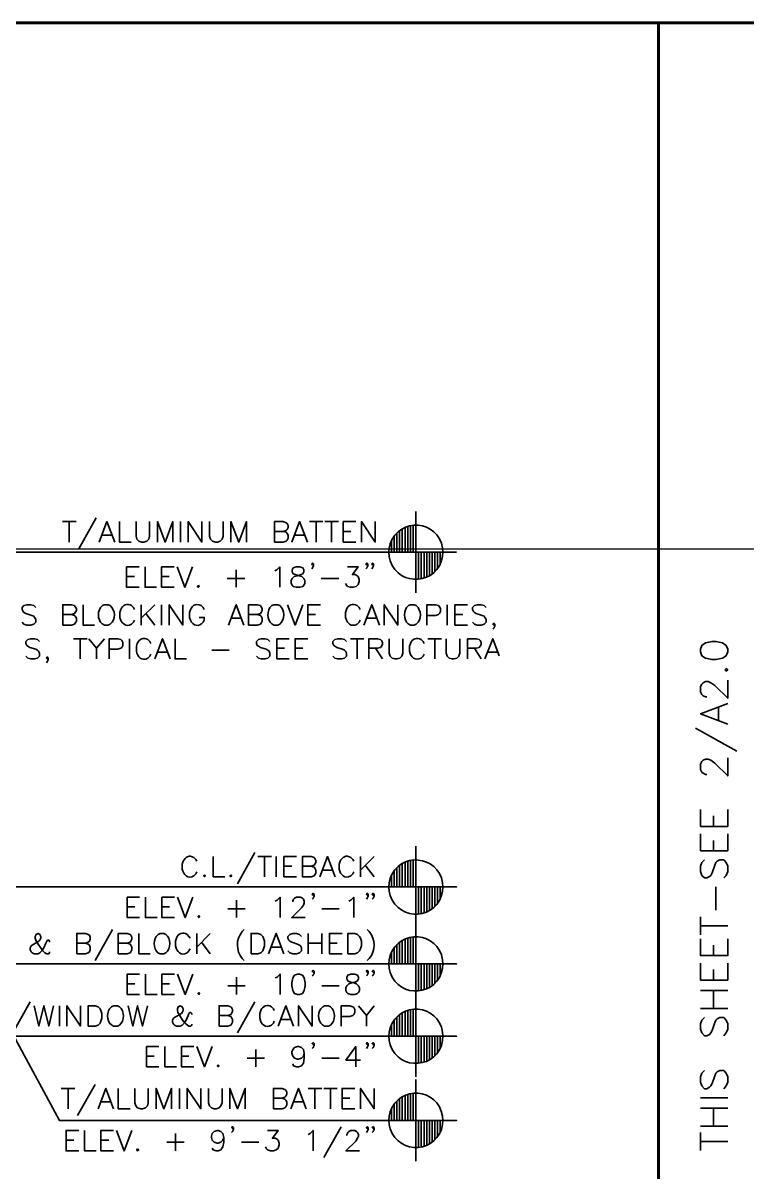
# Model space of a CAD drawing. Header units: inches. Extents: x 5 to 516, y -193 to 129.
# Drawn here: x 77.37 to 90.72, y -58.45 to -37.28 of the extents above; entities that cross this region are included whole.
import ezdxf

# ---------------------------------------------------------------- set-up
doc = ezdxf.new("R2010")
doc.units = ezdxf.units.IN
doc.header["$MEASUREMENT"] = 0
doc.layers.add('Highlight', color=210, linetype='Continuous')
doc.layers.add('PDF4_Geometry', color=7, linetype='Continuous')

msp = doc.modelspace()

# ---------------------------------------------------------------- linework, layer by layer
at = {"layer": 'Highlight'}
msp.add_line((72.5587536, -46.9696498), (133.673458, -46.9696498), dxfattribs=at)
at = {"layer": 'PDF4_Geometry', "lineweight": 60}
for points in [[(147.8887598, -127.2829903), (147.8887598, -37.2829831), (12.888749, -37.2829831), (12.888749, -127.2829903)], [(89.0887571, -71.0329858), (89.0887571, -37.2829831)]]:
    msp.add_lwpolyline(points, dxfattribs=at)
at = {"layer": 'PDF4_Geometry', "lineweight": 35}
for points in [[(84.6154223, -46.2829839), (84.6154223, -47.782984)], [(78.0987524, -46.4696497), (78.3487524, -46.4696497)], [(78.2220841, -46.4696497), (78.2220841, -46.8463164)], [(78.7220842, -46.3996492), (78.4020841, -46.9696492)], [(78.7754221, -46.8463113), (78.9187555, -46.4696446), (79.0620888, -46.8463113)], [(79.1520837, -46.4696497), (79.1520837, -46.8463164), (79.365417, -46.8463164)], [(79.4554216, -46.4696497), (79.4554216, -46.7396498), (79.4720883, -46.7929831), (79.508755, -46.8296498), (79.5620883, -46.8463164), (79.598755, -46.8463164), (79.6520883, -46.8296498), (79.688755, -46.7929831), (79.7054216, -46.7396498), (79.7054216, -46.4696497)], [(79.8487525, -46.8463113), (79.8487525, -46.4696446), (79.9920859, -46.8463113), (80.1320859, -46.4696446), (80.1320859, -46.8463113)], [(80.2754222, -46.4696497), (80.2754222, -46.8463164)], [(80.4187531, -46.8463113), (80.4187531, -46.4696446), (80.6687532, -46.8463113), (80.6687532, -46.4696446)], [(80.8120908, -46.4696497), (80.8120908, -46.7396498), (80.8287575, -46.7929831), (80.8654242, -46.8296498), (80.9187575, -46.8463164), (80.9554242, -46.8463164), (81.0087575, -46.8296498), (81.0454242, -46.7929831), (81.0620909, -46.7396498), (81.0620909, -46.4696497)], [(81.2054218, -46.8463113), (81.2054218, -46.4696446), (81.3487551, -46.8463113), (81.4920885, -46.4696446), (81.4920885, -46.8463113)], [(82.008753, -46.8463113), (82.008753, -46.4696446), (82.168753, -46.4696446), (82.2220863, -46.4896446), (82.2420863, -46.5063112), (82.258753, -46.5429779), (82.258753, -46.5796446), (82.2420863, -46.6129779), (82.2220863, -46.6329779), (82.168753, -46.6496446), (82.008753, -46.6496446)], [(82.3287536, -46.8463113), (82.4720869, -46.4696446), (82.6154202, -46.8463113)], [(82.6520839, -46.4696497), (82.902084, -46.4696497)], [(82.7754224, -46.4696497), (82.7754224, -46.8463164)], [(82.9387525, -46.4696497), (83.1887525, -46.4696497)], [(83.062091, -46.4696497), (83.062091, -46.8463164)], [(83.5087558, -46.8463113), (83.2754225, -46.8463113), (83.2754225, -46.4696446), (83.5087558, -46.4696446)], [(83.6154222, -46.8463113), (83.6154222, -46.4696446), (83.8654222, -46.8463113), (83.8654222, -46.4696446)], [(84.465425, -47.0329839), (84.465425, -46.5563172)], [(84.5154196, -47.0329839), (84.5154196, -46.5429839)], [(84.5654209, -47.0329839), (84.5654209, -46.5363172)], [(78.8287533, -46.7196497), (79.0087533, -46.7196497)], [(82.1687533, -46.6496492), (82.2220866, -46.6663159), (82.2420866, -46.6863159), (82.2587533, -46.7196492), (82.2587533, -46.7729825), (82.2420866, -46.8096492), (82.2220866, -46.8296492), (82.1687533, -46.8463159), (82.0087533, -46.8463159)], [(82.3854213, -46.7196497), (82.562088, -46.7196497)], [(83.2754225, -46.6496492), (83.4187558, -46.6496492)], [(84.215425, -47.0329839), (84.215425, -46.7329839)], [(84.2654196, -47.0329839), (84.2654196, -46.6763172)], [(84.3154209, -47.0329839), (84.3154209, -46.6329839)], [(84.3654223, -47.0329839), (84.3654223, -46.5996506)], [(84.4154236, -47.0329839), (84.4154236, -46.5763172)], [(84.1420889, -46.8796506), (84.1220889, -46.9563172), (84.1154223, -47.0329839), (84.1220889, -47.1129839), (84.1420889, -47.1896506)], [(84.1654236, -47.0329839), (84.1654236, -46.8163172)], [(85.1087556, -47.1129839), (85.1154223, -47.0329839), (85.1087556, -46.9563172)], [(76.2254206, -47.0329839), (85.3654215, -47.0329839)], [(85.3654224, -47.0329839), (83.8654222, -47.0329839)], [(84.1154223, -47.0329839), (84.1154223, -47.0296506)], [(84.6654237, -47.0329839), (84.6654237, -47.5296506)], [(84.715425, -47.0329839), (84.715425, -47.522984)], [(84.7654196, -47.0329839), (84.7654196, -47.5096506)], [(84.815421, -47.0329839), (84.815421, -47.492984)], [(84.8654223, -47.0329839), (84.8654223, -47.4663173)], [(84.9154237, -47.0329839), (84.9154237, -47.432984)], [(84.965425, -47.0329839), (84.965425, -47.3896506)], [(85.0154196, -47.0329839), (85.0154196, -47.3329839)], [(85.065421, -47.0329839), (85.065421, -47.2529839)], [(85.1154223, -47.0329839), (85.1154223, -47.0296506)], [(79.5154219, -47.6796447), (79.2820885, -47.6796447), (79.2820885, -47.302978), (79.5154219, -47.302978)], [(79.6220883, -47.3029831), (79.6220883, -47.6796498), (79.8354217, -47.6796498)], [(80.1587528, -47.6796447), (79.9254195, -47.6796447), (79.9254195, -47.302978), (80.1587528, -47.302978)], [(80.2120881, -47.3029831), (80.3554214, -47.6796498), (80.4987548, -47.3029831)], [(81.3020879, -47.3563143), (81.3020879, -47.6796477)], [(82.0154194, -47.3763135), (82.0520861, -47.3563135), (82.1054194, -47.3029801), (82.1054194, -47.6796468)], [(82.7287577, -47.2496452), (82.712091, -47.2696452), (82.6954243, -47.2496452), (82.712091, -47.2329785), (82.7287577, -47.2496452), (82.7287577, -47.2863119), (82.712091, -47.3229785), (82.6954243, -47.3396452)], [(83.3554192, -47.3029831), (83.5520859, -47.3029831), (83.4454192, -47.4463165), (83.4987526, -47.4463165), (83.5320859, -47.4663165), (83.5520859, -47.4829831), (83.5687526, -47.5363165), (83.5687526, -47.5729832), (83.5520859, -47.6263165), (83.5154192, -47.6629832), (83.4620859, -47.6796498), (83.4087526, -47.6796498), (83.3554192, -47.6629832), (83.3354192, -47.6429832), (83.3187526, -47.6063165)], [(83.7287577, -47.2496452), (83.7120911, -47.2696452), (83.6954244, -47.2496452), (83.7120911, -47.2329785), (83.7287577, -47.2496452), (83.7287577, -47.2863119), (83.7120911, -47.3229785), (83.6954244, -47.3396452)], [(83.8354201, -47.2496452), (83.8187534, -47.2696452), (83.8020867, -47.2496452), (83.8187534, -47.2329785), (83.8354201, -47.2496452), (83.8354201, -47.2863119), (83.8187534, -47.3229785), (83.8020867, -47.3396452)], [(79.2820885, -47.4829826), (79.4254219, -47.4829826)], [(79.9254195, -47.4829826), (80.0687528, -47.4829826)], [(81.138751, -47.5196512), (81.4620844, -47.5196512)], [(82.8720886, -47.5196512), (83.1954219, -47.5196512)], [(77.6054188, -48.0529832), (77.5687521, -48.0163165), (77.5154188, -47.9996499), (77.4420854, -47.9996499), (77.3887521, -48.0163165), (77.3554187, -48.0529832), (77.3554187, -48.0896499), (77.3720854, -48.1263165), (77.3887521, -48.1429832), (77.4254187, -48.1596499), (77.5320854, -48.1963165), (77.5687521, -48.2129832), (77.5854188, -48.2329832), (77.6054188, -48.2663165), (77.6054188, -48.3196499), (77.5687521, -48.3563165), (77.5154188, -48.3763165), (77.4420854, -48.3763165), (77.3887521, -48.3563165), (77.3554187, -48.3196499)], [(78.1054188, -48.3763136), (78.1054188, -47.9996469), (78.2654188, -47.9996469), (78.3187522, -48.0163135), (78.3354188, -48.0363135), (78.3554188, -48.0696469), (78.3554188, -48.1063135), (78.3354188, -48.1429802), (78.3187522, -48.1596469), (78.2654188, -48.1796469), (78.1054188, -48.1796469)], [(78.4787573, -47.9996452), (78.4787573, -48.3763119), (78.6920907, -48.3763119)], [(78.9787549, -48.0163119), (78.9420882, -47.9996452), (78.8720882, -47.9996452), (78.8354216, -48.0163119), (78.8020882, -48.0529786)], [(79.5520878, -47.9996452), (79.5520878, -48.3763119)], [(79.8020878, -47.9996452), (79.5520878, -48.2496453)], [(79.9254195, -47.9996452), (79.9254195, -48.3763119)], [(80.0687504, -48.3763136), (80.0687504, -47.9996469), (80.3187504, -48.3763136), (80.3187504, -47.9996469)], [(80.7120881, -48.089645), (80.6920881, -48.0529783), (80.6587548, -48.0163116)], [(81.158757, -48.3763136), (81.3020903, -47.9996469), (81.4420903, -48.3763136)], [(81.5320887, -48.3763136), (81.5320887, -47.9996469), (81.6920887, -47.9996469), (81.7487554, -48.0163135), (81.7654221, -48.0363135), (81.7820887, -48.0696469), (81.7820887, -48.1063135), (81.7654221, -48.1429802), (81.7487554, -48.1596469), (81.6920887, -48.1796469), (81.5320887, -48.1796469)], [(82.1054235, -48.0163119), (82.0687568, -47.9996452), (81.9987568, -47.9996452), (81.9620901, -48.0163119), (81.9254234, -48.0529786)], [(82.2487568, -47.9996452), (82.3887568, -48.3763119), (82.5320902, -47.9996452)], [(82.8554219, -48.3763136), (82.6220885, -48.3763136), (82.6220885, -47.9996469), (82.8554219, -47.9996469)], [(83.5854201, -48.089645), (83.5687534, -48.0529783), (83.5320867, -48.0163116)], [(83.6587572, -48.3763136), (83.8020905, -47.9996469), (83.9454239, -48.3763136)], [(84.0320889, -48.3763136), (84.0320889, -47.9996469), (84.2820889, -48.3763136), (84.2820889, -47.9996469)], [(84.6220863, -48.0163119), (84.5854196, -47.9996452), (84.5154196, -47.9996452), (84.4787529, -48.0163119), (84.4454196, -48.0529786)], [(84.8187508, -48.3763136), (84.8187508, -47.9996469), (84.9787508, -47.9996469), (85.0320841, -48.0163135), (85.0520841, -48.0363135), (85.0687508, -48.0696469), (85.0687508, -48.1263135), (85.0520841, -48.1596469), (85.0320841, -48.1796469), (84.9787508, -48.1963136), (84.8187508, -48.1963136)], [(85.1954191, -47.9996452), (85.1954191, -48.3763119)], [(85.5687535, -48.3763136), (85.3354202, -48.3763136), (85.3354202, -47.9996469), (85.5687535, -47.9996469)], [(85.9087574, -48.0529832), (85.8720907, -48.0163165), (85.8187574, -47.9996499), (85.7487574, -47.9996499), (85.695424, -48.0163165), (85.6587574, -48.0529832), (85.6587574, -48.0896499), (85.675424, -48.1263165), (85.695424, -48.1429832), (85.7287574, -48.1596499), (85.835424, -48.1963165), (85.8720907, -48.2129832), (85.8887574, -48.2329832), (85.9087574, -48.2663165), (85.9087574, -48.3196499), (85.8720907, -48.3563165), (85.8187574, -48.3763165), (85.7487574, -48.3763165), (85.695424, -48.3563165), (85.6587574, -48.3196499)], [(78.2654191, -48.1796447), (78.3187524, -48.1963114), (78.3354191, -48.212978), (78.3554191, -48.2496447), (78.3554191, -48.3029781), (78.3354191, -48.3396447), (78.3187524, -48.3563114), (78.2654191, -48.3763114), (78.1054191, -48.3763114)], [(79.6387509, -48.1596455), (79.8020842, -48.3763122)], [(80.4420881, -48.1429783), (80.4420881, -48.2329783), (80.4620881, -48.2863117)], [(80.6920881, -48.319645), (80.7120881, -48.2863117), (80.7120881, -48.2329783), (80.6220881, -48.2329783)], [(81.2120882, -48.2496453), (81.3887548, -48.2496453)], [(81.692089, -48.1796447), (81.7487557, -48.1963114), (81.7654223, -48.212978), (81.782089, -48.2496447), (81.782089, -48.3029781), (81.7654223, -48.3396447), (81.7487557, -48.3563114), (81.692089, -48.3763114), (81.532089, -48.3763114)], [(82.6220885, -48.1796447), (82.7654219, -48.1796447)], [(83.33542, -48.089645), (83.3187534, -48.1429783), (83.3187534, -48.2329783), (83.33542, -48.2863117), (83.35542, -48.319645), (83.3887534, -48.3563117), (83.42542, -48.3763117), (83.4987534, -48.3763117), (83.5320867, -48.3563117), (83.5687534, -48.319645), (83.5854201, -48.2863117)], [(83.7120884, -48.2496453), (83.888755, -48.2496453)], [(85.3354202, -48.1796447), (85.4787535, -48.1796447)], [(78.8720882, -48.3763119), (78.9420882, -48.3763119), (78.9787549, -48.3563119)], [(79.3720861, -48.3563117), (79.4087528, -48.319645), (79.4254195, -48.2863117)], [(81.9987568, -48.3763119), (82.0687568, -48.3763119), (82.1054235, -48.3563119)], [(84.5154196, -48.3763119), (84.5854196, -48.3763119), (84.6220863, -48.3563119)], [(86.0687509, -48.3563144), (86.0520842, -48.3763144), (86.0320842, -48.3563144), (86.0520842, -48.3396477), (86.0687509, -48.3563144), (86.0687509, -48.392981), (86.0520842, -48.4296477), (86.0320842, -48.4463144)], [(77.6754193, -48.6796448), (77.6387526, -48.6429781), (77.5854193, -48.6263114), (77.5154193, -48.6263114), (77.462086, -48.6429781), (77.4254193, -48.6796448), (77.4254193, -48.7129781), (77.442086, -48.7496448), (77.462086, -48.7663114), (77.4954193, -48.7863114), (77.6054193, -48.8196448), (77.6387526, -48.8396448), (77.6587526, -48.8563114), (77.6754193, -48.8929781), (77.6754193, -48.9463114), (77.6387526, -48.9829781), (77.5854193, -48.9996448), (77.5154193, -48.9996448), (77.462086, -48.9829781), (77.4254193, -48.9463114)], [(78.3020877, -48.6263136), (78.5520877, -48.6263136)], [(78.4254194, -48.6263136), (78.4254194, -48.9996469)], [(78.5854197, -48.6263136), (78.728753, -48.8029803), (78.728753, -48.9996469)], [(78.8720882, -48.6263136), (78.7287549, -48.8029803)], [(78.962088, -48.9996453), (78.962088, -48.626312), (79.122088, -48.626312), (79.1754213, -48.6429786), (79.192088, -48.6596453), (79.212088, -48.696312), (79.212088, -48.7496453), (79.192088, -48.786312), (79.1754213, -48.8029786), (79.122088, -48.8196453), (78.962088, -48.8196453)], [(79.3354197, -48.6263136), (79.3354197, -48.9996469)], [(79.7287574, -48.7129835), (79.7120908, -48.6796502), (79.6754241, -48.6429835)], [(79.8020878, -48.9996453), (79.9420878, -48.626312), (80.0854211, -48.9996453)], [(80.1754195, -48.6263136), (80.1754195, -48.9996469), (80.3887529, -48.9996469)], [(81.9254197, -48.6796448), (81.888753, -48.6429781), (81.8354196, -48.6263114), (81.7654196, -48.6263114), (81.7120863, -48.6429781), (81.6754196, -48.6796448), (81.6754196, -48.7129781), (81.6920863, -48.7496448), (81.7120863, -48.7663114), (81.748753, -48.7863114), (81.8554196, -48.8196448), (81.888753, -48.8396448), (81.908753, -48.8563114), (81.9254197, -48.8929781), (81.9254197, -48.9463114), (81.888753, -48.9829781), (81.8354196, -48.9996448), (81.7654196, -48.9996448), (81.7120863, -48.9829781), (81.6754196, -48.9463114)], [(82.282088, -48.9996453), (82.052088, -48.9996453), (82.052088, -48.626312), (82.282088, -48.626312)], [(82.6220845, -48.9996453), (82.3887511, -48.9996453), (82.3887511, -48.626312), (82.6220845, -48.626312)], [(83.33542, -48.6796448), (83.3020867, -48.6429781), (83.2487534, -48.6263114), (83.17542, -48.6263114), (83.1220867, -48.6429781), (83.08542, -48.6796448), (83.08542, -48.7129781), (83.10542, -48.7496448), (83.1220867, -48.7663114), (83.1587534, -48.7863114), (83.26542, -48.8196448), (83.3020867, -48.8396448), (83.3187534, -48.8563114), (83.33542, -48.8929781), (83.33542, -48.9463114), (83.3020867, -48.9829781), (83.2487534, -48.9996448), (83.17542, -48.9996448), (83.1220867, -48.9829781), (83.08542, -48.9463114)], [(83.4087572, -48.6263136), (83.6587572, -48.6263136)], [(83.5320889, -48.6263136), (83.5320889, -48.9996469)], [(83.7487569, -48.9996453), (83.7487569, -48.626312), (83.9087569, -48.626312), (83.9620903, -48.6429786), (83.9787569, -48.6596453), (83.9987569, -48.696312), (83.9987569, -48.7329786), (83.9787569, -48.766312), (83.9620903, -48.786312), (83.9087569, -48.8029786), (83.7487569, -48.8029786)], [(84.1220887, -48.6263136), (84.1220887, -48.8929803), (84.1387553, -48.9463136), (84.175422, -48.9829803), (84.2287553, -48.9996469), (84.265422, -48.9996469), (84.3187553, -48.9829803), (84.355422, -48.9463136), (84.3720887, -48.8929803), (84.3720887, -48.6263136)], [(84.7654196, -48.7129835), (84.7487529, -48.6796502), (84.7120863, -48.6429835)], [(84.8354202, -48.6263136), (85.0854202, -48.6263136)], [(84.9620885, -48.6263136), (84.9620885, -48.9996469)], [(85.1754199, -48.6263136), (85.1754199, -48.8929803), (85.1954199, -48.9463136), (85.2287532, -48.9829803), (85.2820866, -48.9996469), (85.3187533, -48.9996469), (85.3720866, -48.9829803), (85.4087533, -48.9463136), (85.4254199, -48.8929803), (85.4254199, -48.6263136)], [(85.5687508, -48.9996453), (85.5687508, -48.626312), (85.7287508, -48.626312), (85.7820842, -48.6429786), (85.8020842, -48.6596453), (85.8187509, -48.696312), (85.8187509, -48.7329786), (85.8020842, -48.766312), (85.7820842, -48.786312), (85.7287508, -48.8029786), (85.5687508, -48.8029786)], [(85.8887514, -48.9996453), (86.0320847, -48.626312), (86.1520848, -48.9396453)], [(79.4787574, -48.7129835), (79.4620907, -48.7663169), (79.4620907, -48.8563169)], [(79.8554189, -48.8763136), (80.0320856, -48.8763136)], [(80.855419, -48.839645), (81.175419, -48.839645)], [(82.052088, -48.8029832), (82.192088, -48.8029832)], [(82.3887511, -48.8029832), (82.5320845, -48.8029832)], [(83.8720886, -48.8029832), (83.9987553, -48.9996499)], [(84.5154196, -48.7129835), (84.4987529, -48.7663169), (84.4987529, -48.8563169)], [(85.6954191, -48.8029832), (85.8187525, -48.9996499)], [(85.9454192, -48.8763136), (86.1220858, -48.8763136)], [(77.8354196, -48.9829827), (77.8187529, -48.9996494), (77.8020863, -48.9829827), (77.8187529, -48.9629827), (77.8354196, -48.9829827), (77.8354196, -49.0163161), (77.8187529, -49.0529827), (77.8020863, -49.0729827)], [(79.6754241, -48.9829835), (79.7120908, -48.9463169), (79.7287574, -48.9096502)], [(84.7120863, -48.9829835), (84.7487529, -48.9463169), (84.7654196, -48.9096502)], [(89.982088, -49.6996508), (89.9587547, -49.6996508), (89.912088, -49.6763175), (89.8887547, -49.6529841), (89.8654214, -49.6063175), (89.8654214, -49.5096508), (89.8887547, -49.4629841), (89.912088, -49.4396508), (89.9587547, -49.4163174), (90.0054214, -49.4163174), (90.0554214, -49.4396508), (90.1254214, -49.4863175), (90.3654214, -49.7229841), (90.3654214, -49.3896508)], [(90.3654228, -50.1996508), (89.8654227, -50.0096508), (90.3654228, -49.8196508)], [(90.1987561, -50.1296503), (90.1987561, -49.8896503)], [(89.7687566, -50.2729812), (90.53209, -50.6996479)], [(89.982088, -51.1296504), (89.9587547, -51.1296504), (89.912088, -51.106317), (89.8887547, -51.0829837), (89.8654214, -51.0329837), (89.8654214, -50.9396504), (89.8887547, -50.8896504), (89.912088, -50.866317), (89.9587547, -50.8429837), (90.0054214, -50.8429837), (90.0554214, -50.866317), (90.1254214, -50.916317), (90.3654214, -51.1529837), (90.3654214, -50.8196503)], [(90.3654228, -51.7729789), (90.3654228, -52.0829789), (89.8654227, -52.0829789), (89.8654227, -51.7729789)], [(90.10209, -52.0829789), (90.10209, -51.8896456)], [(90.3654228, -52.2229843), (90.3654228, -52.5329844), (89.8654227, -52.5329844), (89.8654227, -52.2229843)], [(84.6154223, -52.449651), (84.6154223, -53.9496511)], [(90.10209, -52.5329844), (90.10209, -52.3429843)], [(80.5754236, -52.7263166), (80.5587569, -52.6929833), (80.5220903, -52.6563166)], [(80.8787548, -52.6396467), (80.8787548, -53.0129801), (81.0954215, -53.0129801)], [(81.648754, -52.5663163), (81.3254207, -53.1396497)], [(81.7020852, -52.6396467), (81.9520852, -52.6396467)], [(81.8254237, -52.6396467), (81.8254237, -53.0129801)], [(82.042085, -52.6396467), (82.042085, -53.0129801)], [(82.4154194, -53.0129784), (82.1820861, -53.0129784), (82.1820861, -52.6396451), (82.4154194, -52.6396451)], [(82.5220858, -53.0129784), (82.5220858, -52.6396451), (82.6820858, -52.6396451), (82.7387525, -52.6563117), (82.7554192, -52.6729784), (82.7720858, -52.7096451), (82.7720858, -52.7463117), (82.7554192, -52.7796451), (82.7387525, -52.7996451), (82.6820858, -52.8163118), (82.5220858, -52.8163118)], [(82.845423, -53.0129784), (82.9887563, -52.6396451), (83.1287563, -53.0129784)], [(83.4687547, -52.7263166), (83.4520881, -52.6929833), (83.4154214, -52.6563166)], [(83.595423, -52.6396467), (83.595423, -53.0129801)], [(83.8454231, -52.6396467), (83.595423, -52.8896467)], [(84.5654209, -53.1996511), (84.5654209, -52.7029844)], [(89.9354233, -52.699651), (89.8887566, -52.749651), (89.8654233, -52.8196511), (89.8654233, -52.9163177), (89.8887566, -52.9863177), (89.9354233, -53.0329844), (89.9820899, -53.0329844), (90.0320899, -53.0096511), (90.0554233, -52.9863177), (90.0787566, -52.9396511), (90.1254233, -52.7963177), (90.1487566, -52.749651), (90.17209, -52.7229844), (90.22209, -52.699651), (90.29209, -52.699651), (90.3387566, -52.749651), (90.3654233, -52.8196511), (90.3654233, -52.9163177), (90.3387566, -52.9863177), (90.29209, -53.0329844)], [(80.3254236, -52.7263166), (80.3087569, -52.77965), (80.3087569, -52.86965)], [(82.1820861, -52.8163164), (82.3254194, -52.8163164)], [(82.6820861, -52.8163164), (82.7387528, -52.8363164), (82.7554194, -52.852983), (82.7720861, -52.8896497), (82.7720861, -52.942983), (82.7554194, -52.9763164), (82.7387528, -52.9963164), (82.6820861, -53.012983), (82.5220861, -53.012983)], [(82.8987541, -52.8896467), (83.0754208, -52.8896467)], [(83.2187547, -52.7263166), (83.202088, -52.77965), (83.202088, -52.86965)], [(83.6820862, -52.799647), (83.8454195, -53.0129803)], [(84.215425, -53.1996511), (84.215425, -52.8996511)], [(84.2654196, -53.1996511), (84.2654196, -52.8429844)], [(84.3154209, -53.1996511), (84.3154209, -52.7996511)], [(84.3654223, -53.1996511), (84.3654223, -52.7663177)], [(84.4154236, -53.1996511), (84.4154236, -52.7429844)], [(84.465425, -53.1996511), (84.465425, -52.7229844)], [(84.5154196, -53.1996511), (84.5154196, -52.709651)], [(80.5220903, -52.9963166), (80.5587569, -52.95965), (80.5754236, -52.9229833)], [(83.4154214, -52.9963166), (83.4520881, -52.95965), (83.4687547, -52.9229833)], [(84.1420889, -53.0463177), (84.1220889, -53.1229844), (84.1154223, -53.1996511), (84.1220889, -53.2796511), (84.1420889, -53.3563178)], [(84.1654236, -53.1996511), (84.1654236, -52.9829844)], [(85.1087556, -53.2796511), (85.1154223, -53.1996511), (85.1087556, -53.1229844)], [(83.8654222, -53.1996511), (85.3654224, -53.1996511), (76.2254214, -53.1996511)], [(82.7387539, -53.3363156), (82.7187539, -53.3529823), (82.7020872, -53.3363156), (82.7187539, -53.3163156), (82.7387539, -53.3363156), (82.7387539, -53.3696489), (82.7187539, -53.4063156), (82.7020872, -53.4229823)], [(83.7387539, -53.3363156), (83.7187539, -53.3529823), (83.7020873, -53.3363156), (83.7187539, -53.3163156), (83.7387539, -53.3363156), (83.7387539, -53.3696489), (83.7187539, -53.4063156), (83.7020873, -53.4229823)], [(83.8454231, -53.3363156), (83.8254231, -53.3529823), (83.8087564, -53.3363156), (83.8254231, -53.3163156), (83.8454231, -53.3363156), (83.8454231, -53.3696489), (83.8254231, -53.4063156), (83.8087564, -53.4229823)], [(84.1154223, -53.1996511), (84.1154223, -53.1963177)], [(84.6654237, -53.1996511), (84.6654237, -53.6996511)], [(84.715425, -53.1996511), (84.715425, -53.6896511)], [(84.7654196, -53.1996511), (84.7654196, -53.6763178)], [(84.815421, -53.1996511), (84.815421, -53.6596511)], [(84.8654223, -53.1996511), (84.8654223, -53.6329845)], [(84.9154237, -53.1996511), (84.9154237, -53.5996511)], [(84.965425, -53.1996511), (84.965425, -53.5596511)], [(85.0154196, -53.1996511), (85.0154196, -53.4996511)], [(85.065421, -53.1996511), (85.065421, -53.4196511)], [(85.1154223, -53.1996511), (85.1154223, -53.1963177)], [(90.1487547, -53.6296506), (90.1487547, -53.1996505)], [(79.5220848, -53.7629785), (79.2920847, -53.7629785), (79.2920847, -53.3896451), (79.5220848, -53.3896451)], [(79.6287547, -53.3896468), (79.6287547, -53.7629801), (79.8454214, -53.7629801)], [(80.1654192, -53.7629785), (79.9320859, -53.7629785), (79.9320859, -53.3896451), (80.1654192, -53.3896451)], [(80.2187545, -53.3896468), (80.3620878, -53.7629801), (80.5054212, -53.3896468)], [(81.3087543, -53.4429779), (81.3087543, -53.762978)], [(82.0220858, -53.4596473), (82.0587525, -53.4429806), (82.1120858, -53.3896473), (82.1120858, -53.7629807)], [(82.3454229, -53.4763167), (82.3454229, -53.45965), (82.3620896, -53.4229833), (82.3787563, -53.4063167), (82.4154229, -53.38965), (82.4887563, -53.38965), (82.5220896, -53.4063167), (82.5420896, -53.4229833), (82.5587563, -53.45965), (82.5587563, -53.4963167), (82.5420896, -53.5329834), (82.505423, -53.5863167), (82.3254229, -53.7629834), (82.575423, -53.7629834)], [(83.378755, -53.4596473), (83.4154217, -53.4429806), (83.468755, -53.3896473), (83.468755, -53.7629807)], [(79.2920847, -53.5663164), (79.4320848, -53.5663164)], [(79.9320859, -53.5663164), (80.0754192, -53.5663164)], [(81.148754, -53.602985), (81.468754, -53.602985)], [(82.878755, -53.602985), (83.2020883, -53.602985)], [(89.8654227, -54.0829791), (89.8654227, -53.7496457)], [(84.6154223, -53.8663178), (84.6154223, -55.3663179)], [(89.8654227, -53.9163124), (90.3654228, -53.9163124)], [(77.8620852, -54.2163138), (77.8620852, -54.1963138), (77.8454185, -54.1796471), (77.8254185, -54.1796471), (77.8087518, -54.1963138), (77.7920852, -54.2329804), (77.7554185, -54.3229804), (77.7187518, -54.3763138), (77.6820852, -54.4129804), (77.6487518, -54.4296471), (77.5754185, -54.4296471), (77.5420852, -54.4129804), (77.5220852, -54.3929804), (77.5054185, -54.3596471), (77.5054185, -54.3229804), (77.5220852, -54.2863138), (77.5420852, -54.2696471), (77.6654185, -54.1963138), (77.6820852, -54.1796471), (77.7020852, -54.1429804), (77.7020852, -54.1096471), (77.6820852, -54.0729804), (77.6487518, -54.0563137), (77.6120852, -54.0729804), (77.5954185, -54.1096471), (77.5954185, -54.1429804), (77.6120852, -54.1963138), (77.6487518, -54.2529804), (77.7354185, -54.3763138), (77.7720852, -54.4129804), (77.8087518, -54.4296471), (77.8454185, -54.4296471), (77.8620852, -54.4129804), (77.8620852, -54.3929804)], [(78.3620852, -54.4296452), (78.3620852, -54.0563118), (78.5220852, -54.0563118), (78.5754186, -54.0729785), (78.5954186, -54.0896452), (78.6120852, -54.1263119), (78.6120852, -54.1629785), (78.5954186, -54.1963119), (78.5754186, -54.2163119), (78.5220852, -54.2329785), (78.3620852, -54.2329785)], [(79.0220855, -53.9829831), (78.7020855, -54.5563165)], [(79.1287547, -54.4296452), (79.1287547, -54.0563118), (79.292088, -54.0563118), (79.3454213, -54.0729785), (79.362088, -54.0896452), (79.3787547, -54.1263119), (79.3787547, -54.1629785), (79.362088, -54.1963119), (79.3454213, -54.2163119), (79.292088, -54.2329785), (79.1287547, -54.2329785)], [(79.505423, -54.0563135), (79.505423, -54.4296468), (79.7187563, -54.4296468)], [(80.0054206, -54.0729801), (79.9687539, -54.0563135), (79.8987539, -54.0563135), (79.8620872, -54.0729801), (79.8254206, -54.1096468)], [(80.2020851, -54.1429834), (80.1820851, -54.1963167), (80.1820851, -54.2863168)], [(80.4520851, -54.1429834), (80.4320851, -54.1096501), (80.3987518, -54.0729834)], [(80.5754236, -54.0563135), (80.5754236, -54.4296468)], [(80.8254236, -54.0563135), (80.5754236, -54.3063135)], [(81.4520852, -53.9829831), (81.4154185, -54.0196498)], [(81.8987541, -54.4296452), (82.0420874, -54.0563118), (82.1820874, -54.4296452)], [(82.5054232, -54.1096446), (82.4687566, -54.072978), (82.4154232, -54.0563113), (82.3454232, -54.0563113), (82.2920899, -54.072978), (82.2554232, -54.1096446), (82.2554232, -54.142978), (82.2720899, -54.1796447), (82.2920899, -54.1963113), (82.3254232, -54.2163113), (82.4320899, -54.252978), (82.4687566, -54.2696447), (82.4887566, -54.2863113), (82.5054232, -54.322978), (82.5054232, -54.3763113), (82.4687566, -54.412978), (82.4154232, -54.4296447), (82.3454232, -54.4296447), (82.2920899, -54.412978), (82.2554232, -54.3763113)], [(82.6287549, -54.0563135), (82.6287549, -54.4296468)], [(82.878755, -54.0563135), (82.878755, -54.4296468)], [(83.2554192, -54.4296452), (83.0220859, -54.4296452), (83.0220859, -54.0563118), (83.2554192, -54.0563118)], [(83.7187548, -53.9829831), (83.7554214, -54.0196498)], [(84.3654223, -54.6163179), (84.3654223, -54.1829845)], [(84.4154236, -54.6163179), (84.4154236, -54.1596512)], [(84.465425, -54.6163179), (84.465425, -54.1396512)], [(84.5154196, -54.6163179), (84.5154196, -54.1263178)], [(84.5654209, -54.6163179), (84.5654209, -54.1196512)], [(90.3654228, -54.1529839), (90.3654228, -54.462984), (89.8654227, -54.462984), (89.8654227, -54.1529839)], [(78.5220855, -54.2329831), (78.5754188, -54.2529831), (78.5954188, -54.2696498), (78.6120855, -54.3063165), (78.6120855, -54.3596498), (78.5954188, -54.3929832), (78.5754188, -54.4129832), (78.5220855, -54.4296498), (78.3620855, -54.4296498)], [(79.2920847, -54.2329831), (79.3454181, -54.2529831), (79.3620848, -54.2696498), (79.3787514, -54.3063165), (79.3787514, -54.3596498), (79.3620848, -54.3929832), (79.3454181, -54.4129832), (79.2920847, -54.4296498), (79.1287514, -54.4296498)], [(80.3987518, -54.4129834), (80.4320851, -54.3763168), (80.4520851, -54.3396501)], [(80.6654233, -54.2163138), (80.8254234, -54.4296471)], [(81.9520852, -54.3063135), (82.1287519, -54.3063135)], [(82.6287549, -54.2329831), (82.878755, -54.2329831)], [(83.0220859, -54.2329831), (83.1654192, -54.2329831)], [(84.1654236, -54.6163179), (84.1654236, -54.3996512)], [(84.215425, -54.6163179), (84.215425, -54.3163178)], [(84.2654196, -54.6163179), (84.2654196, -54.2596512)], [(84.3154209, -54.6163179), (84.3154209, -54.2163178)], [(90.10209, -54.462984), (90.10209, -54.272984)], [(79.8987539, -54.4296468), (79.9687539, -54.4296468), (80.0054206, -54.4129802)], [(81.4154185, -54.5196498), (81.4520852, -54.5563165)], [(83.7554214, -54.5196498), (83.7187548, -54.5563165)], [(84.1420889, -54.4629845), (84.1220889, -54.5396512), (84.1154223, -54.6163179), (84.1220889, -54.6963179), (84.1420889, -54.7729845)], [(84.1154223, -54.6163179), (84.1154223, -54.6129845)], [(85.1087556, -54.6963179), (85.1154223, -54.6163179), (85.1087556, -54.5396512)], [(85.1154223, -54.6163179), (85.1154223, -54.6129845)], [(90.3654228, -54.6063124), (90.3654228, -54.9163125), (89.8654227, -54.9163125), (89.8654227, -54.6063124)], [(83.8654222, -54.6163179), (85.3654224, -54.6163179), (74.7120885, -54.6163179)], [(79.5220848, -55.1796453), (79.2920847, -55.1796453), (79.2920847, -54.8063119), (79.5220848, -54.8063119)], [(79.6287547, -54.8063135), (79.6287547, -55.1796469), (79.8454214, -55.1796469)], [(80.1654192, -55.1796453), (79.9320859, -55.1796453), (79.9320859, -54.8063119), (80.1654192, -54.8063119)], [(80.2187545, -54.8063135), (80.3620878, -55.1796469), (80.5054212, -54.8063135)], [(82.0220858, -54.8763141), (82.0587525, -54.8596474), (82.1120858, -54.8063141), (82.1120858, -55.1796474)], [(82.7387539, -54.7529824), (82.7187539, -54.769649), (82.7020872, -54.7529824), (82.7187539, -54.7329824), (82.7387539, -54.7529824), (82.7387539, -54.7863157), (82.7187539, -54.8229824), (82.7020872, -54.839649)], [(83.7387539, -54.7529824), (83.7187539, -54.769649), (83.7020873, -54.7529824), (83.7187539, -54.7329824), (83.7387539, -54.7529824), (83.7387539, -54.7863157), (83.7187539, -54.8229824), (83.7020873, -54.839649)], [(83.8454231, -54.7529824), (83.8254231, -54.769649), (83.8087564, -54.7529824), (83.8254231, -54.7329824), (83.8454231, -54.7529824), (83.8454231, -54.7863157), (83.8254231, -54.8229824), (83.8087564, -54.839649)], [(84.6654237, -54.6163179), (84.6654237, -55.1163179)], [(84.715425, -54.6163179), (84.715425, -55.1063179)], [(84.7654196, -54.6163179), (84.7654196, -55.0929846)], [(84.815421, -54.6163179), (84.815421, -55.0763179)], [(84.8654223, -54.6163179), (84.8654223, -55.0496512)], [(84.9154237, -54.6163179), (84.9154237, -55.0163179)], [(84.965425, -54.6163179), (84.965425, -54.9763179)], [(85.0154196, -54.6163179), (85.0154196, -54.9163179)], [(85.065421, -54.6163179), (85.065421, -54.8363179)], [(90.10209, -54.9163125), (90.10209, -54.7229791)], [(79.2920847, -54.9829832), (79.4320848, -54.9829832)], [(79.9320859, -54.9829832), (80.0754192, -54.9829832)], [(81.148754, -55.0196518), (81.468754, -55.0196518)], [(81.3087543, -54.8596447), (81.3087543, -55.1796447)], [(82.878755, -55.0196518), (83.2020883, -55.0196518)], [(84.6154223, -55.1996512), (84.6154223, -56.6996514)], [(89.8654227, -55.1063149), (90.3654228, -55.1063149)], [(90.10209, -55.4396483), (90.10209, -55.1063149)], [(77.5054228, -55.3163166), (77.1820895, -55.8896499)], [(77.5754234, -55.3896469), (77.6654234, -55.7629803), (77.7554234, -55.3896469), (77.8454234, -55.7629803), (77.9320901, -55.3896469)], [(78.0420846, -55.3896469), (78.0420846, -55.7629803)], [(78.1820857, -55.7629787), (78.1820857, -55.3896453), (78.4320858, -55.7629787), (78.4320858, -55.3896453)], [(79.1487514, -55.4063136), (79.1120847, -55.3896469), (79.0420847, -55.3896469), (79.0054181, -55.4063136), (78.9687514, -55.4429803)], [(79.3087541, -55.3896469), (79.3987541, -55.7629803), (79.4854208, -55.3896469), (79.5754208, -55.7629803), (79.6654208, -55.3896469)], [(80.4854171, -55.5496472), (80.4854171, -55.5329805), (80.4687504, -55.5129805), (80.4520838, -55.5129805), (80.4320838, -55.5329805), (80.4154171, -55.5663139), (80.3787504, -55.6563139), (80.3454171, -55.7096472), (80.3087504, -55.7463139), (80.2720837, -55.7629806), (80.2020837, -55.7629806), (80.1654171, -55.7463139), (80.1487504, -55.7263139), (80.1287504, -55.6929805), (80.1287504, -55.6563139), (80.1487504, -55.6196472), (80.1654171, -55.6029805), (80.2920837, -55.5329805), (80.3087504, -55.5129805), (80.3254171, -55.4763139), (80.3254171, -55.4429805), (80.3087504, -55.4063139), (80.2720837, -55.3896472), (80.2354171, -55.4063139), (80.2187504, -55.4429805), (80.2187504, -55.4763139)], [(80.9854171, -55.7629787), (80.9854171, -55.3896453), (81.1487505, -55.3896453), (81.2020838, -55.406312), (81.2187505, -55.4229786), (81.2354172, -55.4596453), (81.2354172, -55.496312), (81.2187505, -55.5329786), (81.2020838, -55.5496453), (81.1487505, -55.566312), (80.9854171, -55.566312)], [(81.648754, -55.3163166), (81.3254207, -55.8896499)], [(82.0054232, -55.4763168), (81.9887565, -55.4429835), (81.9520898, -55.4063168)], [(82.0754237, -55.7629787), (82.2187571, -55.3896453), (82.3620904, -55.7629787)], [(82.4520853, -55.7629787), (82.4520853, -55.3896453), (82.7020853, -55.7629787), (82.7020853, -55.3896453)], [(83.0420861, -55.4063136), (83.0054195, -55.3896469), (82.9320861, -55.3896469), (82.8987528, -55.4063136), (82.8620861, -55.4429803)], [(83.2387539, -55.7629787), (83.2387539, -55.3896453), (83.3987539, -55.3896453), (83.4520873, -55.406312), (83.4687539, -55.4229786), (83.4887539, -55.4596453), (83.4887539, -55.5129786), (83.4687539, -55.5496453), (83.4520873, -55.566312), (83.3987539, -55.586312), (83.2387539, -55.586312)], [(83.5587545, -55.3896469), (83.7020878, -55.5663136), (83.7020878, -55.7629803)], [(83.8454231, -55.3896469), (83.7020897, -55.5663136)], [(84.5154196, -55.9496513), (84.5154196, -55.4596513)], [(84.5654209, -55.9496513), (84.5654209, -55.4529846)], [(89.8654227, -55.4396483), (90.3654228, -55.4396483)], [(81.148754, -55.5663166), (81.2020873, -55.5863166), (81.218754, -55.6029833), (81.2354207, -55.6396499), (81.2354207, -55.6929833), (81.218754, -55.7263166), (81.2020873, -55.7463166), (81.148754, -55.7629833), (80.9854207, -55.7629833)], [(81.7554232, -55.4763168), (81.7387565, -55.5329835), (81.7387565, -55.6196502)], [(82.1287549, -55.6396469), (82.3087549, -55.6396469)], [(84.215425, -55.9496513), (84.215425, -55.6496513)], [(84.2654196, -55.9496513), (84.2654196, -55.5929846)], [(84.3154209, -55.9496513), (84.3154209, -55.5496513)], [(84.3654223, -55.9496513), (84.3654223, -55.5196513)], [(84.4154236, -55.9496513), (84.4154236, -55.4929846)], [(84.465425, -55.9496513), (84.465425, -55.4729846)], [(89.9354233, -55.606315), (89.8887566, -55.6529816), (89.8654233, -55.7229816), (89.8654233, -55.8196483), (89.8887566, -55.8896483), (89.9354233, -55.9396483), (89.9820899, -55.9396483), (90.0320899, -55.916315), (90.0554233, -55.8896483), (90.0787566, -55.8429816), (90.1254233, -55.6996483), (90.1487566, -55.6529816), (90.17209, -55.6296483), (90.22209, -55.606315), (90.29209, -55.606315), (90.3387566, -55.6529816), (90.3654233, -55.7229816), (90.3654233, -55.8196483), (90.3387566, -55.8896483), (90.29209, -55.9396483)], [(79.0420847, -55.7629803), (79.1120847, -55.7629803), (79.1487514, -55.7463136)], [(80.4320838, -55.7629806), (80.4687504, -55.7629806), (80.4854171, -55.7463139), (80.4854171, -55.7263139)], [(81.9520898, -55.7463169), (81.9887565, -55.7096502), (82.0054232, -55.6729835)], [(82.9320861, -55.7629803), (83.0054195, -55.7629803), (83.0420861, -55.7463136)], [(84.1420889, -55.796318), (84.1220889, -55.8729846), (84.1154223, -55.9496513), (84.1220889, -56.0296513), (84.1420889, -56.106318)], [(84.1654236, -55.9496513), (84.1654236, -55.7329846)], [(85.1087556, -56.0296513), (85.1154223, -55.9496513), (85.1087556, -55.8729846)], [(76.2254214, -55.9496513), (85.3654224, -55.9496513), (83.8654222, -55.9496513)], [(76.2254214, -55.9929792), (77.2254215, -55.9929792), (78.0420881, -57.499646), (85.3654224, -57.499646), (83.8654222, -57.499646)], [(82.7387539, -56.0863158), (82.7187539, -56.1029825), (82.7020872, -56.0863158), (82.7187539, -56.0663158), (82.7387539, -56.0863158), (82.7387539, -56.1196491), (82.7187539, -56.1563158), (82.7020872, -56.1729825)], [(83.7387539, -56.0863158), (83.7187539, -56.1029825), (83.7020873, -56.0863158), (83.7187539, -56.0663158), (83.7387539, -56.0863158), (83.7387539, -56.1196491), (83.7187539, -56.1563158), (83.7020873, -56.1729825)], [(83.8454231, -56.0863158), (83.8254231, -56.1029825), (83.8087564, -56.0863158), (83.8254231, -56.0663158), (83.8454231, -56.0863158), (83.8454231, -56.1196491), (83.8254231, -56.1563158), (83.8087564, -56.1729825)], [(84.1154223, -55.9496513), (84.1154223, -55.946318)], [(84.6654237, -55.9496513), (84.6654237, -56.4496513)], [(84.715425, -55.9496513), (84.715425, -56.4396513)], [(84.7654196, -55.9496513), (84.7654196, -56.4296513)], [(84.815421, -55.9496513), (84.815421, -56.4096513)], [(84.8654223, -55.9496513), (84.8654223, -56.3829847)], [(84.9154237, -55.9496513), (84.9154237, -56.3496513)], [(84.965425, -55.9496513), (84.965425, -56.3096513)], [(85.0154196, -55.9496513), (85.0154196, -56.2496513)], [(85.065421, -55.9496513), (85.065421, -56.1696513)], [(85.1154223, -55.9496513), (85.1154223, -55.946318)], [(79.8787539, -56.5129787), (79.6487539, -56.5129787), (79.6487539, -56.1396453), (79.8787539, -56.1396453)], [(79.9854171, -56.139647), (79.9854171, -56.5129803), (80.2020837, -56.5129803)], [(80.5220848, -56.5129787), (80.2920848, -56.5129787), (80.2920848, -56.1396453), (80.5220848, -56.1396453)], [(80.5754236, -56.139647), (80.718757, -56.5129803), (80.8620903, -56.139647)], [(81.6654234, -56.1929781), (81.6654234, -56.5129782)], [(82.5587544, -56.2629787), (82.5420877, -56.316312), (82.5054211, -56.3529787), (82.4520877, -56.3696454), (82.4320877, -56.3696454), (82.3787544, -56.3529787), (82.345421, -56.316312), (82.325421, -56.2629787), (82.325421, -56.246312), (82.345421, -56.1929787), (82.3787544, -56.156312), (82.4320877, -56.1396453), (82.4520877, -56.1396453), (82.5054211, -56.156312), (82.5420877, -56.1929787), (82.5587544, -56.2629787), (82.5587544, -56.3529787), (82.5420877, -56.4429787), (82.5054211, -56.496312), (82.4520877, -56.5129787), (82.415421, -56.5129787), (82.3620877, -56.496312), (82.345421, -56.4596454)], [(83.5054233, -56.5129803), (83.5054233, -56.139647), (83.3254233, -56.389647), (83.5954233, -56.389647)], [(79.6487539, -56.3163166), (79.7920872, -56.3163166)], [(80.2920848, -56.3163166), (80.4320848, -56.3163166)], [(81.5054231, -56.3529852), (81.8254232, -56.3529852)], [(82.878755, -56.3529852), (83.2020883, -56.3529852)], [(89.9354233, -56.5829793), (89.8887566, -56.6296459), (89.8654233, -56.6996459), (89.8654233, -56.7963126), (89.8887566, -56.8663126), (89.9354233, -56.9163126), (89.9820899, -56.9163126), (90.0320899, -56.889646), (90.0554233, -56.8663126), (90.0787566, -56.8196459), (90.1254233, -56.6763126), (90.1487566, -56.6296459), (90.17209, -56.6063126), (90.22209, -56.5829793), (90.29209, -56.5829793), (90.3387566, -56.6296459), (90.3654233, -56.6996459), (90.3654233, -56.7963126), (90.3387566, -56.8663126), (90.29209, -56.9163126)], [(78.0754234, -56.9096462), (78.3254234, -56.9096462)], [(78.2020849, -56.9096462), (78.2020849, -57.2863129)], [(78.702085, -56.8396457), (78.3787516, -57.4096457)], [(78.7554229, -57.2863145), (78.8987563, -56.9096479), (79.0420896, -57.2863145)], [(79.1287547, -56.9096462), (79.1287547, -57.2863129), (79.3454213, -57.2863129)], [(79.4320858, -56.9096462), (79.4320858, -57.1796462), (79.4520858, -57.2329796), (79.4854192, -57.2696463), (79.5420859, -57.2863129), (79.5754192, -57.2863129), (79.6287525, -57.2696463), (79.6654192, -57.2329796), (79.6820859, -57.1796462), (79.6820859, -56.9096462)], [(79.8254236, -57.2863145), (79.8254236, -56.9096479), (79.9687569, -57.2863145), (80.1120902, -56.9096479), (80.1120902, -57.2863145)], [(80.255423, -56.9096462), (80.255423, -57.2863129)], [(80.3987539, -57.2863145), (80.3987539, -56.9096479), (80.648754, -57.2863145), (80.648754, -56.9096479)], [(80.7920849, -56.9096462), (80.7920849, -57.1796462), (80.8087515, -57.2329796), (80.8454182, -57.2696463), (80.8987515, -57.2863129), (80.9320849, -57.2863129), (80.9854182, -57.2696463), (81.0220849, -57.2329796), (81.0420849, -57.1796462), (81.0420849, -56.9096462)], [(81.182086, -57.2863145), (81.182086, -56.9096479), (81.3254193, -57.2863145), (81.4687527, -56.9096479), (81.4687527, -57.2863145)], [(81.9887538, -57.2863145), (81.9887538, -56.9096479), (82.1487538, -56.9096479), (82.2020872, -56.9296479), (82.2187538, -56.9463145), (82.2387538, -56.9829812), (82.2387538, -57.0196479), (82.2187538, -57.0529812), (82.2020872, -57.0729812), (82.1487538, -57.0896479), (81.9887538, -57.0896479)], [(82.3087544, -57.2863145), (82.4520877, -56.9096479), (82.5954211, -57.2863145)], [(82.6287549, -56.9096462), (82.878755, -56.9096462)], [(82.7554232, -56.9096462), (82.7554232, -57.2863129)], [(82.9154235, -56.9096462), (83.1654235, -56.9096462)], [(83.042085, -56.9096462), (83.042085, -57.2863129)], [(83.4887566, -57.2863145), (83.2554233, -57.2863145), (83.2554233, -56.9096479), (83.4887566, -56.9096479)], [(83.595423, -57.2863145), (83.595423, -56.9096479), (83.8454231, -57.2863145), (83.8454231, -56.9096479)], [(84.6154223, -56.7496459), (84.6154223, -58.2496461)], [(82.1487541, -57.0896457), (82.2020874, -57.1063124), (82.2187541, -57.1263124), (82.2387541, -57.1596457), (82.2387541, -57.212979), (82.2187541, -57.2496457), (82.2020874, -57.2696457), (82.1487541, -57.2863124), (81.9887541, -57.2863124)], [(83.2554233, -57.0896457), (83.3987566, -57.0896457)], [(84.2654196, -57.499646), (84.2654196, -57.1429793)], [(84.3154209, -57.499646), (84.3154209, -57.099646)], [(84.3654223, -57.499646), (84.3654223, -57.0663126)], [(84.4154236, -57.499646), (84.4154236, -57.039646)], [(84.465425, -57.499646), (84.465425, -57.0229793)], [(84.5154196, -57.499646), (84.5154196, -57.009646)], [(84.5654209, -57.499646), (84.5654209, -57.0029793)], [(89.8654227, -57.0829793), (90.3654228, -57.0829793)], [(78.8087541, -57.1596462), (78.9854208, -57.1596462)], [(82.3620855, -57.1596462), (82.5420856, -57.1596462)], [(84.1420889, -57.3429793), (84.1220889, -57.419646), (84.1154223, -57.499646), (84.1220889, -57.5763127), (84.1420889, -57.6529793)], [(84.1654236, -57.499646), (84.1654236, -57.279646)], [(84.215425, -57.499646), (84.215425, -57.199646)], [(89.8654227, -57.2729818), (90.3654228, -57.2729818)], [(90.10209, -57.6063151), (90.10209, -57.2729818)], [(84.1154223, -57.499646), (84.1154223, -57.4963127)], [(84.6654237, -57.499646), (84.6654237, -57.9963127)], [(84.715425, -57.499646), (84.715425, -57.989646)], [(84.7654196, -57.499646), (84.7654196, -57.9763127)], [(84.815421, -57.499646), (84.815421, -57.9563127)], [(84.8654223, -57.499646), (84.8654223, -57.9329794)], [(84.9154237, -57.499646), (84.9154237, -57.899646)], [(84.965425, -57.499646), (84.965425, -57.8563127)], [(85.0154196, -57.499646), (85.0154196, -57.799646)], [(85.065421, -57.499646), (85.065421, -57.7163127)], [(85.1087556, -57.5763127), (85.1154223, -57.499646), (85.1087556, -57.419646)], [(85.1154223, -57.499646), (85.1154223, -57.4963127)], [(78.3987565, -58.0629802), (78.1654231, -58.0629802), (78.1654231, -57.6863135), (78.3987565, -57.6863135)], [(78.5054229, -57.6863187), (78.5054229, -58.0629853), (78.7187563, -58.0629853)], [(79.0420874, -58.0629802), (78.8087541, -58.0629802), (78.8087541, -57.6863135), (79.0420874, -57.6863135)], [(79.0954227, -57.6863187), (79.2354227, -58.0629853), (79.378756, -57.6863187)], [(80.1820859, -57.7396498), (80.1820859, -58.0629832)], [(81.0754237, -57.8129802), (81.058757, -57.8663135), (81.0220903, -57.8996468), (80.968757, -57.9196468), (80.9520903, -57.9196468), (80.898757, -57.8996468), (80.8620903, -57.8663135), (80.8454236, -57.8129802), (80.8454236, -57.7929802), (80.8620903, -57.7396468), (80.898757, -57.7029802), (80.9520903, -57.6863135), (80.968757, -57.6863135), (81.0220903, -57.7029802), (81.058757, -57.7396468), (81.0754237, -57.8129802), (81.0754237, -57.8996468), (81.058757, -57.9896469), (81.0220903, -58.0429802), (80.968757, -58.0629802), (80.9320903, -58.0629802), (80.878757, -58.0429802), (80.8620903, -58.0096469)], [(81.2554231, -57.6329807), (81.2354231, -57.6496474), (81.2187565, -57.6329807), (81.2354231, -57.616314), (81.2554231, -57.6329807), (81.2554231, -57.6696474), (81.2354231, -57.7029807), (81.2187565, -57.7229807)], [(81.8787549, -57.6863187), (82.0754216, -57.6863187), (81.9687549, -57.829652), (82.0220882, -57.829652), (82.0587549, -57.8463187), (82.0754216, -57.8663187), (82.0954216, -57.919652), (82.0954216, -57.9529853), (82.0754216, -58.009652), (82.0420882, -58.0429853), (81.9887549, -58.0629853), (81.9320882, -58.0629853), (81.8787549, -58.0429853), (81.8620882, -58.0263187), (81.8454215, -57.989652)], [(82.6287549, -57.759649), (82.6654216, -57.739649), (82.7187549, -57.6863157), (82.7187549, -58.0629824)], [(83.2387539, -57.6163181), (82.9154205, -58.1863181)], [(83.345423, -57.7763116), (83.345423, -57.7596449), (83.3620897, -57.7229783), (83.3787564, -57.7029783), (83.415423, -57.6863116), (83.4887564, -57.6863116), (83.5220897, -57.7029783), (83.5420897, -57.7229783), (83.5587564, -57.7596449), (83.5587564, -57.7929783), (83.5420897, -57.8296449), (83.505423, -57.8829783), (83.325423, -58.0629783), (83.575423, -58.0629783)], [(83.7387539, -57.6329807), (83.7187539, -57.6496474), (83.7020873, -57.6329807), (83.7187539, -57.616314), (83.7387539, -57.6329807), (83.7387539, -57.6696474), (83.7187539, -57.7029807), (83.7020873, -57.7229807)], [(83.8454231, -57.6329807), (83.8254231, -57.6496474), (83.8087564, -57.6329807), (83.8254231, -57.616314), (83.8454231, -57.6329807), (83.8454231, -57.6696474), (83.8254231, -57.7029807), (83.8087564, -57.7229807)], [(89.8654227, -57.6063151), (90.3654228, -57.6063151)], [(89.8654227, -58.0563138), (89.8654227, -57.7229804)], [(78.1654231, -57.8663181), (78.3087565, -57.8663181)], [(78.8087541, -57.8663181), (78.9520874, -57.8663181)], [(80.0220856, -57.8996501), (80.345419, -57.8996501)], [(81.398754, -57.8996501), (81.7187541, -57.8996501)], [(89.8654227, -57.8896471), (90.3654228, -57.8896471)]]:
    msp.add_lwpolyline(points, dxfattribs=at)
for points in [[(82.4087571, -47.3029831), (82.3554238, -47.3229831), (82.3354238, -47.3563165), (82.3354238, -47.3929831), (82.3554238, -47.4296498), (82.3887571, -47.4463165), (82.4620904, -47.4663165), (82.5154238, -47.4829831), (82.5520904, -47.5196498), (82.5687571, -47.5529831), (82.5687571, -47.6063165), (82.5520904, -47.6429832), (82.5320904, -47.6629832), (82.4787571, -47.6796498), (82.4087571, -47.6796498), (82.3554238, -47.6629832), (82.3354238, -47.6429832), (82.3187571, -47.6063165), (82.3187571, -47.5529831), (82.3354238, -47.5196498), (82.3720904, -47.4829831), (82.4254238, -47.4663165), (82.4987571, -47.4463165), (82.5320904, -47.4296498), (82.5520904, -47.3929831), (82.5520904, -47.3563165), (82.5320904, -47.3229831), (82.4787571, -47.3029831)], [(80.605419, -47.6429829), (80.585419, -47.6629829), (80.605419, -47.6796496), (80.6220857, -47.6629829)], [(89.8654227, -48.8663174), (89.8887561, -48.9396507), (89.9587561, -48.9863174), (90.0787561, -49.0096507), (90.1487561, -49.0096507), (90.2687561, -48.9863174), (90.3387561, -48.9396507), (90.3654228, -48.8663174), (90.3654228, -48.8196507), (90.3387561, -48.7496507), (90.2687561, -48.6996507), (90.1487561, -48.6763174), (90.0787561, -48.6763174), (89.9587561, -48.6996507), (89.8887561, -48.7496507), (89.8654227, -48.8196507)], [(90.3154214, -49.1996508), (90.3387547, -49.2229841), (90.3654214, -49.1996508), (90.3387547, -49.1763174)], [(80.7187545, -52.9763166), (80.7020878, -52.9963166), (80.7187545, -53.0129833), (80.7354212, -52.9963166)], [(81.2020852, -52.9763166), (81.1820852, -52.9963166), (81.2020852, -53.0129833), (81.2187518, -52.9963166)], [(80.6120854, -53.7263167), (80.5954187, -53.7463167), (80.6120854, -53.7629834), (80.6287521, -53.7463167)], [(81.5754237, -54.4296452), (81.5754237, -54.0563118), (81.7020904, -54.0563118), (81.7554237, -54.0729785), (81.7920904, -54.1096452), (81.808757, -54.1429785), (81.8254237, -54.1963119), (81.8254237, -54.2863119), (81.808757, -54.3396452), (81.7920904, -54.3763119), (81.7554237, -54.4129785), (81.7020904, -54.4296452)], [(83.3620856, -54.4296452), (83.3620856, -54.0563118), (83.4887523, -54.0563118), (83.5420856, -54.0729785), (83.575419, -54.1096452), (83.595419, -54.1429785), (83.6120856, -54.1963119), (83.6120856, -54.2863119), (83.595419, -54.3396452), (83.575419, -54.3763119), (83.5420856, -54.4129785), (83.4887523, -54.4296452)], [(82.4320861, -54.8063135), (82.3787527, -54.8229802), (82.3454194, -54.8763135), (82.3254194, -54.9663135), (82.3254194, -55.0196469), (82.3454194, -55.1096469), (82.3787527, -55.1629802), (82.4320861, -55.1796469), (82.4687528, -55.1796469), (82.5220861, -55.1629802), (82.5587528, -55.1096469), (82.5754194, -55.0196469), (82.5754194, -54.9663135), (82.5587528, -54.8763135), (82.5220861, -54.8229802), (82.4687528, -54.8063135)], [(83.4154236, -54.8063135), (83.3620902, -54.8229802), (83.3454236, -54.8596469), (83.3454236, -54.8929802), (83.3620902, -54.9296469), (83.3987569, -54.9496469), (83.4687569, -54.9663135), (83.5220902, -54.9829802), (83.5587569, -55.0196469), (83.5754236, -55.0563136), (83.5754236, -55.1096469), (83.5587569, -55.1429802), (83.5420902, -55.1629802), (83.4887569, -55.1796469), (83.4154236, -55.1796469), (83.3620902, -55.1629802), (83.3454236, -55.1429802), (83.3254236, -55.1096469), (83.3254236, -55.0563136), (83.3454236, -55.0196469), (83.3787569, -54.9829802), (83.4320902, -54.9663135), (83.5054236, -54.9496469), (83.5420902, -54.9296469), (83.5587569, -54.8929802), (83.5587569, -54.8596469), (83.5420902, -54.8229802), (83.4887569, -54.8063135)], [(80.6120854, -55.1429835), (80.5954187, -55.1629835), (80.6120854, -55.1796502), (80.6287521, -55.1629835)], [(78.5754235, -55.7629787), (78.5754235, -55.3896453), (78.7020901, -55.3896453), (78.7554235, -55.406312), (78.7920901, -55.4429786), (78.8087568, -55.476312), (78.8254235, -55.5329786), (78.8254235, -55.6196453), (78.8087568, -55.6729786), (78.7920901, -55.7096453), (78.7554235, -55.746312), (78.7020901, -55.7629787)], [(80.9687545, -56.4763169), (80.9520879, -56.4963169), (80.9687545, -56.5129836), (80.9854212, -56.4963169)], [(79.485417, -58.0263116), (79.4687503, -58.0429783), (79.485417, -58.0629783), (79.505417, -58.0429783)]]:
    msp.add_lwpolyline(points, close=True, dxfattribs=at)
msp.add_lwpolyline([(79.4254195, -48.089645), (79.4087528, -48.0529783), (79.3720861, -48.0163116, 0.5085487246), (79.1754194, -48.089645), (79.1587528, -48.1429783), (79.1587528, -48.2329783)], format="xyb", dxfattribs=at)
for points in [[(85.1087556, -46.9563172), (85.0213667, -46.4398172), (84.3147001, -46.3754839), (84.1420889, -46.8796506)], [(84.1420889, -47.1896506), (84.3144223, -47.6865395), (85.0184223, -47.628484), (85.1087556, -47.1129839)], [(78.9787549, -48.3563119), (79.0833105, -48.2734786), (79.0788105, -48.0980341), (78.9787549, -48.0163119)], [(80.6587548, -48.0163116), (80.5426992, -47.9535339), (80.4682548, -48.0352005), (80.4420881, -48.1429783)], [(82.1054235, -48.3563119), (82.2062012, -48.2716453), (82.2023679, -48.1004786), (82.1054235, -48.0163119)], [(83.5320867, -48.0163116), (83.4533645, -47.9649783), (83.3676423, -48.0054227), (83.33542, -48.089645)], [(84.6220863, -48.3563119), (84.7266418, -48.2734786), (84.7221418, -48.0980341), (84.6220863, -48.0163119)], [(78.8020882, -48.0529786), (78.7310882, -48.1535341), (78.7532549, -48.3277008), (78.8720882, -48.3763119)], [(79.1587528, -48.2329783), (79.1734194, -48.3349783), (79.2728639, -48.4293672), (79.3720861, -48.3563117)], [(81.9254234, -48.0529786), (81.8545901, -48.1654786), (81.8783123, -48.324423), (81.9987568, -48.3763119)], [(84.4454196, -48.0529786), (84.3744196, -48.1535341), (84.3965862, -48.3277008), (84.5154196, -48.3763119)], [(80.4620881, -48.2863117), (80.5015325, -48.388145), (80.6244214, -48.4222006), (80.6920881, -48.319645)], [(79.6754241, -48.6429835), (79.591813, -48.5940946), (79.5171463, -48.6300946), (79.4787574, -48.7129835)], [(84.7120863, -48.6429835), (84.6372529, -48.5950946), (84.5437529, -48.6307057), (84.5154196, -48.7129835)], [(79.4620907, -48.8563169), (79.4830907, -48.9624835), (79.5623685, -49.0468724), (79.6754241, -48.9829835)], [(84.4987529, -48.8563169), (84.5176974, -48.9678724), (84.6021418, -49.0443724), (84.7120863, -48.9829835)], [(80.5220903, -52.6563166), (80.4384792, -52.6074277), (80.363868, -52.6434277), (80.3254236, -52.7263166)], [(83.4154214, -52.6563166), (83.3318103, -52.6073722), (83.2571436, -52.6434277), (83.2187547, -52.7263166)], [(85.1087556, -53.1229844), (85.0226446, -52.608651), (84.3139778, -52.5442621), (84.1420889, -53.0463177)], [(80.3087569, -52.86965), (80.3297569, -52.9758166), (80.4090347, -53.0602055), (80.5220903, -52.9963166)], [(83.202088, -52.86965), (83.223088, -52.9758166), (83.3023658, -53.0602055), (83.4154214, -52.9963166)], [(84.1420889, -53.3563178), (84.3160334, -53.8559289), (85.0182001, -53.79554), (85.1087556, -53.2796511)], [(85.1087556, -54.5396512), (85.0226446, -54.0253178), (84.3139778, -53.9609289), (84.1420889, -54.4629845)], [(79.8254206, -54.1096468), (79.7610872, -54.2020913), (79.7808095, -54.3978691), (79.8987539, -54.4296468)], [(80.0054206, -54.4129802), (80.101865, -54.3425357), (80.1045873, -54.1430913), (80.0054206, -54.0729801)], [(80.3987518, -54.0729834), (80.3239184, -54.0250945), (80.230474, -54.0607056), (80.2020851, -54.1429834)], [(81.4154185, -54.0196498), (81.2918074, -54.1741498), (81.2941963, -54.3650387), (81.4154185, -54.5196498)], [(83.7554214, -54.0196498), (83.878977, -54.1740942), (83.8766437, -54.3650387), (83.7554214, -54.5196498)], [(80.1820851, -54.2863168), (80.2083073, -54.3940945), (80.2826962, -54.4757612), (80.3987518, -54.4129834)], [(84.1420889, -54.7729845), (84.3160334, -55.2725957), (85.0181446, -55.2122068), (85.1087556, -54.6963179)], [(78.9687514, -55.4429803), (78.9005847, -55.5416469), (78.9187514, -55.7184803), (79.0420847, -55.7629803)], [(79.1487514, -55.7463136), (79.2458625, -55.6630914), (79.2484736, -55.4894803), (79.1487514, -55.4063136)], [(81.9520898, -55.4063168), (81.8772565, -55.3584279), (81.7838121, -55.3940391), (81.7554232, -55.4763168)], [(82.8620861, -55.4429803), (82.7940306, -55.5419803), (82.8123639, -55.7137025), (82.9320861, -55.7629803)], [(83.0420861, -55.7463136), (83.1391973, -55.6630914), (83.1418084, -55.4894803), (83.0420861, -55.4063136)], [(85.1087556, -55.8729846), (85.0226446, -55.3586513), (84.3139778, -55.2942624), (84.1420889, -55.796318)], [(80.2187504, -55.4763139), (80.2323615, -55.5526472), (80.3611949, -55.7397583), (80.4320838, -55.7629806)], [(81.7387565, -55.6196502), (81.7576454, -55.7312058), (81.8421454, -55.8077058), (81.9520898, -55.7463169)], [(84.1420889, -56.106318), (84.3103112, -56.6048736), (85.0229223, -56.5459847), (85.1087556, -56.0296513)], [(85.1087556, -57.419646), (85.0184223, -56.904146), (84.3144223, -56.8460904), (84.1420889, -57.3429793)], [(84.1420889, -57.6529793), (84.3147001, -58.1571461), (85.0213667, -58.0928127), (85.1087556, -57.5763127)]]:
    msp.add_open_spline(points, degree=3, dxfattribs=at)

doc.saveas('drawing.dxf')
